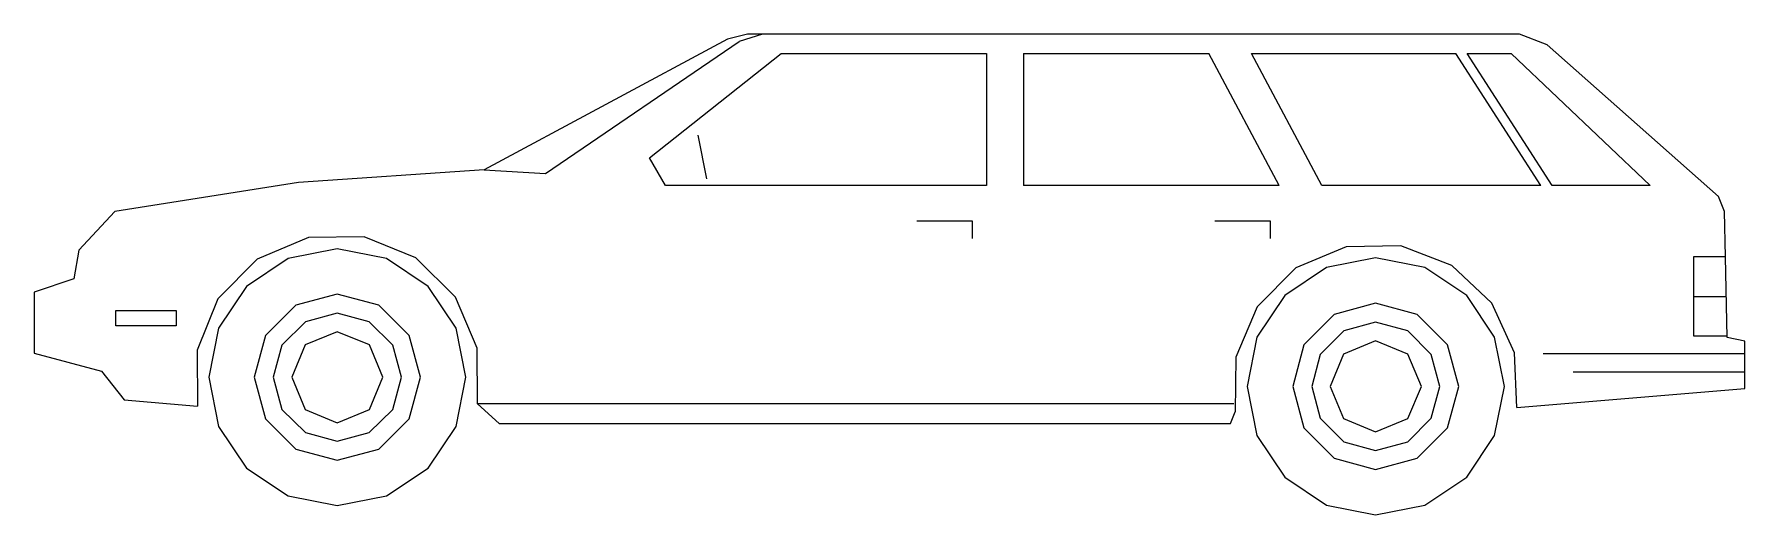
# Model space of a CAD drawing. Extents: x 12.67 to 17.13, y 9.63 to 10.88.
import ezdxf

# ---------------------------------------------------------------- set-up
doc = ezdxf.new("R2010")
doc.units = 0
doc.header["$MEASUREMENT"] = 0
doc.layers.get('0').update_dxf_attribs({"linetype": 'CONTINUOUS'})

msp = doc.modelspace()

# ---------------------------------------------------------------- linework, layer by layer
at = {"color": 0}
for points in [[(14.5307, 10.8812), (14.4786, 10.8681)], [(14.5701, 10.8812), (14.5086, 10.8619)], [(14.5701, 10.8812), (14.5307, 10.8812)], [(16.5408, 10.8812), (14.5701, 10.8812)], [(16.6134, 10.8537), (16.5408, 10.8812)], [(14.4786, 10.8681), (13.8447, 10.5277)], [(14.0042, 10.5183), (14.5086, 10.8619)], [(14.2753, 10.5593), (14.6185, 10.8307)], [(14.6185, 10.8307), (15.1532, 10.8307)], [(15.1532, 10.8307), (15.1532, 10.4871)], [(15.2496, 10.8307), (15.7322, 10.8307)], [(15.2496, 10.8307), (15.2496, 10.4871)], [(15.9155, 10.4871), (15.7322, 10.8307)], [(15.8429, 10.8307), (16.3752, 10.8307)], [(16.0262, 10.4871), (15.8429, 10.8307)], [(16.5966, 10.4871), (16.3752, 10.8307)], [(16.6257, 10.4871), (16.4043, 10.8307)], [(16.4043, 10.8307), (16.5191, 10.8307)], [(16.5191, 10.8307), (16.8816, 10.4871)], [(17.0596, 10.4584), (16.6134, 10.8537)], [(14.4016, 10.6179), (14.4241, 10.5047)], [(14.3171, 10.4871), (14.2753, 10.5593)], [(13.8447, 10.5277), (13.3616, 10.4953)], [(13.8447, 10.5277), (14.0042, 10.5183)], [(13.3616, 10.4953), (12.8831, 10.4195)], [(15.1532, 10.4871), (14.3171, 10.4871)], [(15.9155, 10.4871), (15.2496, 10.4871)], [(16.5966, 10.4871), (16.0262, 10.4871)], [(16.8816, 10.4871), (16.6257, 10.4871)], [(17.0751, 10.419), (17.0596, 10.4584)], [(12.8831, 10.4195), (12.7892, 10.3186)], [(14.9715, 10.3953), (15.1159, 10.3953)], [(15.1159, 10.3953), (15.1159, 10.3493)], [(15.7478, 10.3953), (15.8921, 10.3953)], [(15.8921, 10.3953), (15.8921, 10.3493)], [(17.0772, 10.301), (17.0751, 10.419)], [(13.3875, 10.3518), (13.2538, 10.2952)], [(13.5322, 10.353), (13.3875, 10.3518)], [(13.6667, 10.2985), (13.5322, 10.353)], [(12.7892, 10.3186), (12.7761, 10.244)], [(13.2538, 10.2952), (13.1517, 10.1919)], [(13.3346, 10.2968), (13.2259, 10.2243)], [(13.4625, 10.3223), (13.3346, 10.2968)], [(13.5905, 10.2968), (13.4625, 10.3223)], [(13.6991, 10.2243), (13.5905, 10.2968)], [(13.7701, 10.1964), (13.6667, 10.2985)], [(16.0898, 10.3276), (15.9585, 10.2722)], [(16.1664, 10.2985), (16.0385, 10.2731)], [(16.2321, 10.3301), (16.0898, 10.3276)], [(16.2948, 10.2731), (16.1664, 10.2985)], [(16.3649, 10.2784), (16.2321, 10.3301)], [(16.9939, 10.301), (16.9939, 10.0951)], [(17.0772, 10.301), (16.9939, 10.301)], [(17.0817, 10.091), (17.0772, 10.301)], [(15.9585, 10.2722), (15.8577, 10.1714)], [(16.0385, 10.2731), (15.9298, 10.2005)], [(16.4035, 10.2005), (16.2948, 10.2731)], [(16.4687, 10.1808), (16.3649, 10.2784)], [(12.7761, 10.244), (12.6732, 10.2091)], [(12.6732, 10.2091), (12.6732, 10.05)], [(13.2259, 10.2243), (13.1533, 10.1156)], [(13.4625, 10.2038), (13.3543, 10.1751)], [(13.5708, 10.1751), (13.4625, 10.2038)], [(13.7717, 10.1156), (13.6991, 10.2243)], [(12.8856, 10.1213), (12.8856, 10.1611)], [(12.8856, 10.1611), (13.043, 10.1611)], [(13.043, 10.1611), (13.043, 10.1213)], [(13.1517, 10.1919), (13.0972, 10.0578)], [(13.3543, 10.1751), (13.2751, 10.0959)], [(13.6499, 10.0959), (13.5708, 10.1751)], [(13.8267, 10.0631), (13.7701, 10.1964)], [(15.8577, 10.1714), (15.8027, 10.0397)], [(15.9298, 10.2005), (15.8573, 10.0918)], [(16.1664, 10.1804), (16.0586, 10.1513)], [(16.2747, 10.1513), (16.1664, 10.1804)], [(16.4756, 10.0918), (16.4035, 10.2005)], [(16.5281, 10.0512), (16.4687, 10.1808)], [(16.9939, 10.198), (17.0792, 10.198)], [(13.043, 10.1213), (12.8856, 10.1213)], [(13.1533, 10.1156), (13.1279, 9.9877)], [(13.3793, 10.132), (13.3182, 10.0709)], [(13.4625, 10.1541), (13.3793, 10.132)], [(13.5458, 10.132), (13.4625, 10.1541)], [(13.6069, 10.0709), (13.5458, 10.132)], [(13.7971, 9.9877), (13.7717, 10.1156)], [(16.0586, 10.1513), (15.9791, 10.0721)], [(16.1664, 10.1308), (16.0832, 10.1082)], [(16.2501, 10.1082), (16.1664, 10.1308)], [(16.3538, 10.0721), (16.2747, 10.1513)], [(13.2751, 10.0959), (13.246, 9.9877)], [(13.3182, 10.0709), (13.2956, 9.9877)], [(13.3785, 10.0717), (13.3436, 9.9877)], [(13.4625, 10.1062), (13.3785, 10.0717)], [(13.5466, 10.0717), (13.4625, 10.1062)], [(13.581, 9.9877), (13.5466, 10.0717)], [(13.6294, 9.9877), (13.6069, 10.0709)], [(13.679, 9.9877), (13.6499, 10.0959)], [(15.8573, 10.0918), (15.8318, 9.9639)], [(15.9791, 10.0721), (15.9503, 9.9639)], [(16.0832, 10.1082), (16.0221, 10.0471)], [(16.1664, 10.0828), (16.0828, 10.0479)], [(16.2505, 10.0479), (16.1664, 10.0828)], [(16.3112, 10.0471), (16.2501, 10.1082)], [(16.383, 9.9639), (16.3538, 10.0721)], [(16.5015, 9.9639), (16.4756, 10.0918)], [(16.9939, 10.0951), (17.0813, 10.0951)], [(17.1276, 10.082), (17.0817, 10.091)], [(17.1276, 9.9586), (17.1276, 10.082)], [(12.6732, 10.05), (12.8482, 10.0032)], [(13.0972, 10.0578), (13.0984, 9.9126)], [(13.8279, 9.918), (13.8267, 10.0631)], [(15.8027, 10.0397), (15.8007, 9.8975)], [(16.0221, 10.0471), (16, 9.9639)], [(16.0828, 10.0479), (16.0479, 9.9639)], [(16.2854, 9.9639), (16.2505, 10.0479)], [(16.3333, 9.9639), (16.3112, 10.0471)], [(16.5343, 9.9089), (16.5281, 10.0512)], [(16.6023, 10.0492), (17.1276, 10.0492)], [(12.8482, 10.0032), (12.9073, 9.929)], [(13.1279, 9.9877), (13.1533, 9.8593)], [(13.246, 9.9877), (13.2751, 9.8794)], [(13.2956, 9.9877), (13.3182, 9.904)], [(13.3436, 9.9877), (13.3785, 9.9036)], [(13.5466, 9.9036), (13.581, 9.9877)], [(13.6069, 9.904), (13.6294, 9.9877)], [(13.6499, 9.8794), (13.679, 9.9877)], [(13.7717, 9.8593), (13.7971, 9.9877)], [(17.1276, 10.0012), (16.6811, 10.0012)], [(15.8318, 9.9639), (15.8573, 9.8359)], [(15.9503, 9.9639), (15.9791, 9.8556)], [(16, 9.9639), (16.0221, 9.8806)], [(16.0479, 9.9639), (16.0828, 9.8798)], [(16.2505, 9.8798), (16.2854, 9.9639)], [(16.3112, 9.8806), (16.3333, 9.9639)], [(16.3538, 9.8556), (16.383, 9.9639)], [(16.4756, 9.8359), (16.5015, 9.9639)], [(16.5343, 9.9089), (17.1276, 9.9586)], [(12.9073, 9.929), (13.0984, 9.9126)], [(13.3182, 9.904), (13.3793, 9.8433)], [(13.3785, 9.9036), (13.4625, 9.8687)], [(13.4625, 9.8687), (13.5466, 9.9036)], [(13.5458, 9.8433), (13.6069, 9.904)], [(15.7974, 9.918), (13.8279, 9.918)], [(13.8279, 9.918), (13.8836, 9.8675)], [(15.788, 9.8675), (15.8007, 9.8975)], [(13.1533, 9.8593), (13.2259, 9.7511)], [(13.2751, 9.8794), (13.3543, 9.8003)], [(13.5708, 9.8003), (13.6499, 9.8794)], [(13.6991, 9.7511), (13.7717, 9.8593)], [(13.8836, 9.8675), (15.788, 9.8675)], [(15.9791, 9.8556), (16.0586, 9.7765)], [(16.0221, 9.8806), (16.0832, 9.8195)], [(16.0828, 9.8798), (16.1664, 9.8454)], [(16.1664, 9.8454), (16.2505, 9.8798)], [(16.2501, 9.8195), (16.3112, 9.8806)], [(16.2747, 9.7765), (16.3538, 9.8556)], [(13.3543, 9.8003), (13.4625, 9.7712)], [(13.3793, 9.8433), (13.4625, 9.8208)], [(13.4625, 9.8208), (13.5458, 9.8433)], [(13.4625, 9.7712), (13.5708, 9.8003)], [(15.8573, 9.8359), (15.9298, 9.7273)], [(16.0832, 9.8195), (16.1664, 9.797)], [(16.1664, 9.797), (16.2501, 9.8195)], [(16.4035, 9.7273), (16.4756, 9.8359)], [(16.0586, 9.7765), (16.1664, 9.7474)], [(16.1664, 9.7474), (16.2747, 9.7765)], [(13.2259, 9.7511), (13.3346, 9.6785)], [(13.5905, 9.6785), (13.6991, 9.7511)], [(15.9298, 9.7273), (16.0385, 9.6547)], [(16.2948, 9.6547), (16.4035, 9.7273)], [(13.3346, 9.6785), (13.4625, 9.6531)], [(13.4625, 9.6531), (13.5905, 9.6785)], [(16.0385, 9.6547), (16.1664, 9.6293)], [(16.1664, 9.6293), (16.2948, 9.6547)]]:
    msp.add_lwpolyline(points, dxfattribs=at)

doc.saveas('drawing.dxf')
